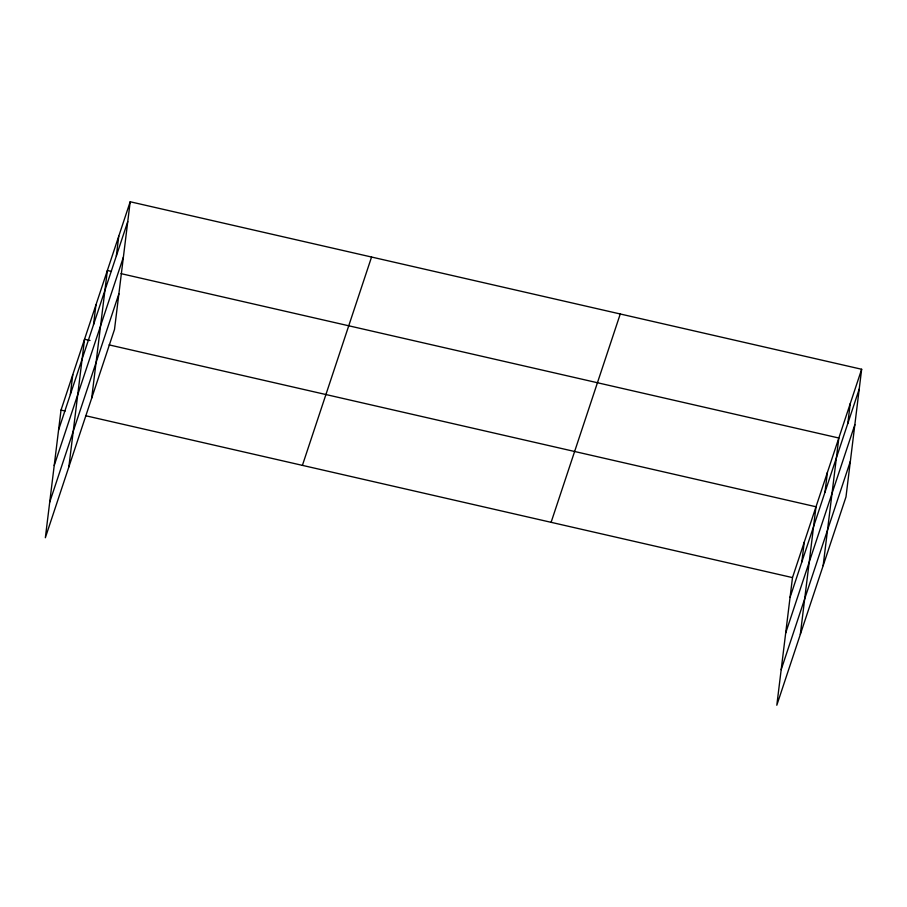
<?xml version="1.0" encoding="UTF-8"?>
<svg xmlns="http://www.w3.org/2000/svg" width="907" height="907" viewBox="0 0 907 907"><rect width="100%" height="100%" fill="white"/><g stroke="black" fill="none" stroke-linecap="round" stroke-linejoin="round"><path stroke-width="1.36" d="M130.189 201.762L61.018 410.089L45.35 537.738L114.509 329.4L130.189 201.762L861.65 369.262L845.982 496.911L776.811 705.238L792.491 577.6L861.65 369.262M70.349 394.522L72.775 374.682M68.864 466.901L84.544 339.263L89.997 340.51M93.512 324.729L95.949 304.888M91.686 398.15L107.366 270.513L111.459 271.442M116.334 255.978L118.772 236.137M801.811 562.023L804.248 542.182M800.325 634.412L816.005 506.764L109.089 344.887M824.973 492.229L827.411 472.388M823.148 565.662L838.828 438.013L121.005 273.631M847.807 423.478L850.233 403.638M58.581 429.941L127.751 221.603M54.216 465.506L123.386 257.18M49.715 502.161L118.885 293.834M302.405 465.37L371.564 257.032M551.105 522.319L620.263 313.981M790.054 597.441L859.212 389.103M785.677 633.018L854.848 424.68M781.176 669.672L850.347 461.334M61.018 410.089L65.111 411.03M85.575 415.712L792.491 577.6"/></g></svg>
